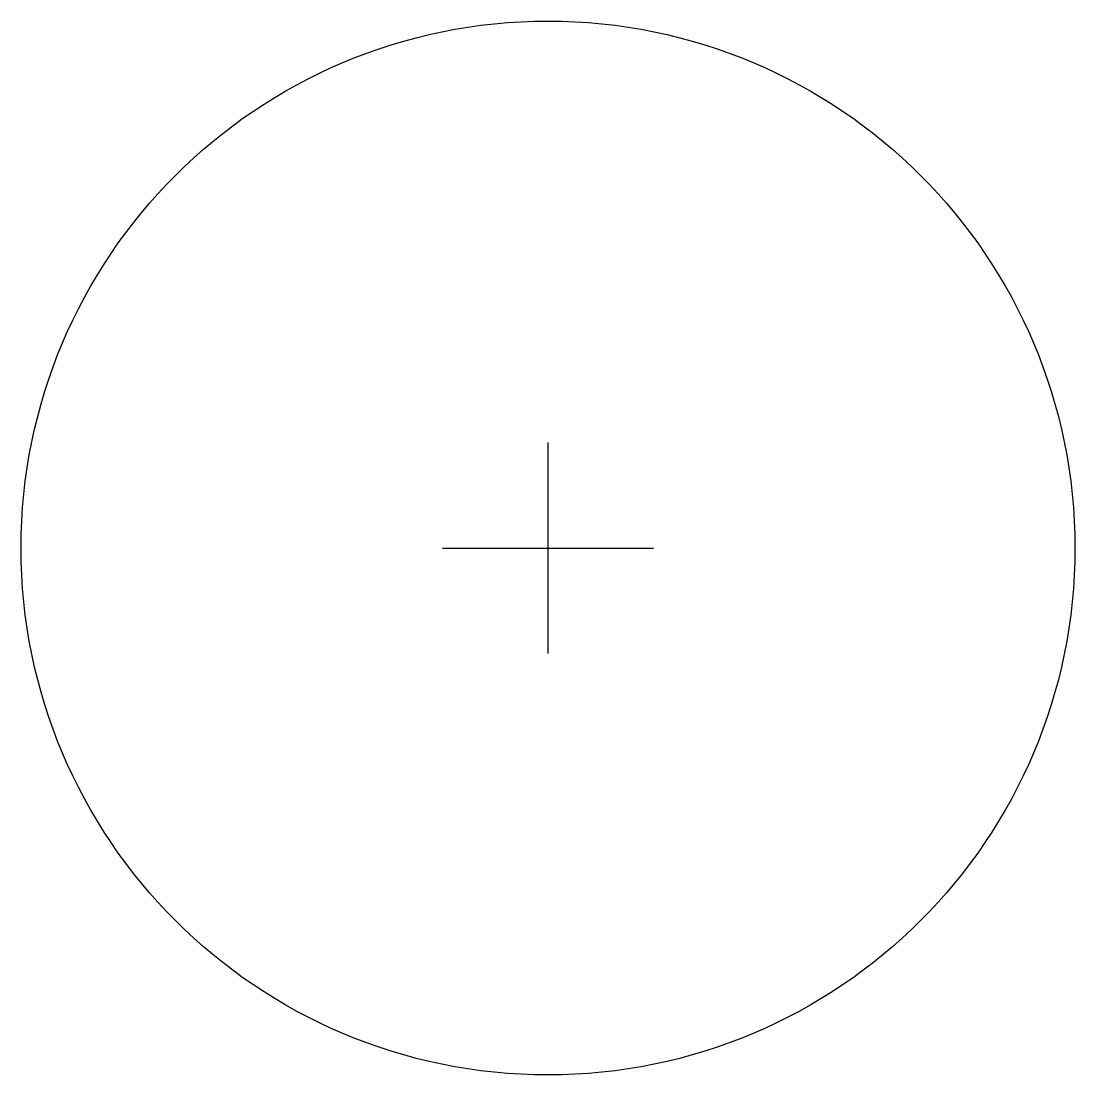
# Model space of a CAD drawing. Extents: x -1 to 0.99, y -0.99 to 1.
import ezdxf

# ---------------------------------------------------------------- set-up
doc = ezdxf.new("R2010")
doc.units = 0
doc.header["$LTSCALE"] = 0.01
doc.header["$MEASUREMENT"] = 0
doc.layers.get('0').update_dxf_attribs({"lineweight": 20})

msp = doc.modelspace()

# ---------------------------------------------------------------- linework, layer by layer
at = {"color": 0, "linetype": 'ByBlock', "lineweight": -2}
for p, q in [((-0.0018, -0.1966), (-0.0018, 0.202)), ((-0.2011, 0.0027), (0.1975, 0.0027))]:
    msp.add_line(p, q, dxfattribs=at)
msp.add_circle((-0.0018, 0.0027), 0.9965, dxfattribs=at)

doc.saveas('drawing.dxf')
